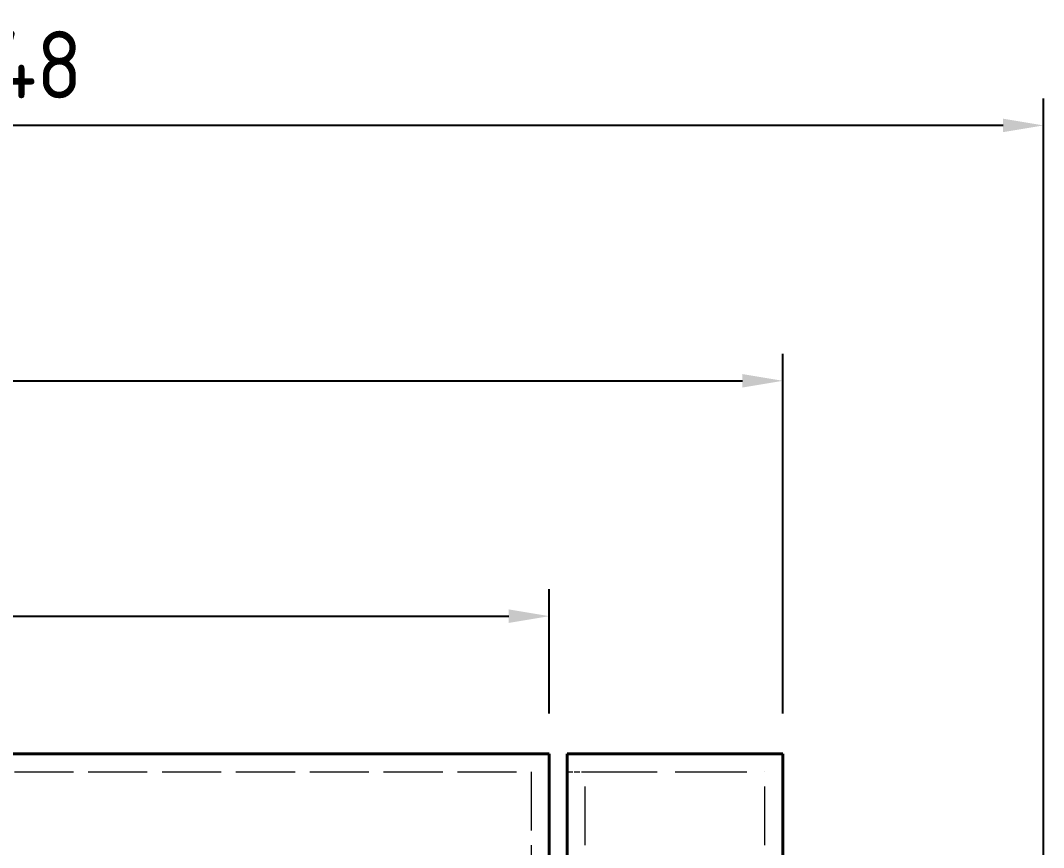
# Model space of a CAD drawing. Header units: millimetres. Extents: x 0 to 2523, y 0 to 1782.
# Drawn here: x 445.9 to 559.7, y 1090.6 to 1182.6 of the extents above; entities that cross this region are included whole.
import ezdxf

# ---------------------------------------------------------------- set-up
doc = ezdxf.new("R2010")
doc.units = ezdxf.units.MM
doc.header["$LTSCALE"] = 3
doc.linetypes.add('DASHED', pattern=[0.2067, 0.1654, -0.0413])
for name, color, linetype, lineweight in [('가려진 것(ISO)', 2, 'DASHED', 18), ('가시적인 것(ISO)', 3, 'Continuous', 40), ('치수(ISO)', 2, 'Continuous', 25)]:
    doc.layers.add(name, color=color, linetype=linetype, lineweight=lineweight)
doc.styles.add('치수 텍스트_PSTEK_POSCO', font='isocp.shx')
doc.dimstyles.new('치수_PSTEK_POSCO', dxfattribs={"dimscale": 3, "dimtxt": 2.5, "dimasz": 1.5, "dimexe": 1, "dimexo": 1.5, "dimgap": 1, "dimtad": 1, "dimrnd": 1e-08, "dimdsep": 46, "dimtxsty": '치수 텍스트_PSTEK_POSCO', "dimcen": 0.09, "dimdle": 10, "dimclrd": 7, "dimclre": 7, "dimclrt": 2, "dimadec": 1, "dimazin": 2, "dimtfac": 1, "dimtmove": 0, "dimatfit": 3, "dimfxl": 0, "dimtolj": 1, "dimlwd": -1, "dimlwe": -1, "dimarcsym": 0})

# ---------------------------------------------------------------- blocks, each defined once
blk = doc.blocks.new('*D42')
at = {"layer": 'Defpoints', "color": 0, "transparency": 16777216}
for p in [(504.71, 1116.38), (311.71, 1101.07), (504.71, 1101.07)]:
    blk.add_point(p, dxfattribs=at)
at = {"layer": '치수(ISO)', "color": 7, "transparency": 16777216}
for p, q in [((311.71, 1105.57), (311.71, 1119.38)), ((504.71, 1105.57), (504.71, 1119.38)), ((316.21, 1116.38), (500.21, 1116.38))]:
    blk.add_line(p, q, dxfattribs=at)
for points in [[(316.21, 1117.13), (316.21, 1115.63), (311.71, 1116.38)], [(500.21, 1117.13), (500.21, 1115.63), (504.71, 1116.38)]]:
    blk.add_solid(points, dxfattribs=at)
at = {"layer": '치수(ISO)', "color": 2, "transparency": 16777216, "insert": (402.04, 1123.13), "char_height": 7.5, "attachment_point": 4, "style": '치수 텍스트_PSTEK_POSCO'}
blk.add_mtext('\\A1;193', dxfattribs=at)
blk = doc.blocks.new('*D43')
at = {"layer": 'Defpoints', "color": 0, "transparency": 16777216}
for p in [(530.71, 1142.56), (311.71, 1101.07), (530.71, 1101.07)]:
    blk.add_point(p, dxfattribs=at)
at = {"layer": '치수(ISO)', "color": 7, "transparency": 16777216}
for p, q in [((311.71, 1105.57), (311.71, 1145.56)), ((530.71, 1105.57), (530.71, 1145.56)), ((316.21, 1142.56), (526.21, 1142.56))]:
    blk.add_line(p, q, dxfattribs=at)
for points in [[(316.21, 1143.31), (316.21, 1141.81), (311.71, 1142.56)], [(526.21, 1143.31), (526.21, 1141.81), (530.71, 1142.56)]]:
    blk.add_solid(points, dxfattribs=at)
at = {"layer": '치수(ISO)', "color": 2, "transparency": 16777216, "insert": (414.85, 1149.31), "char_height": 7.5, "attachment_point": 4, "style": '치수 텍스트_PSTEK_POSCO'}
blk.add_mtext('\\A1;219', dxfattribs=at)
blk = doc.blocks.new('*D60')
at = {"layer": 'Defpoints', "color": 0, "transparency": 16777216}
for p in [(311.71, 1170.97), (311.71, 1101.07), (559.71, 925.07)]:
    blk.add_point(p, dxfattribs=at)
at = {"layer": '치수(ISO)', "color": 7, "transparency": 16777216}
for p, q in [((311.71, 1105.57), (311.71, 1173.97)), ((559.71, 929.57), (559.71, 1173.97)), ((555.21, 1170.97), (316.21, 1170.97))]:
    blk.add_line(p, q, dxfattribs=at)
for points in [[(316.21, 1171.72), (316.21, 1170.22), (311.71, 1170.97)], [(555.21, 1171.72), (555.21, 1170.22), (559.71, 1170.97)]]:
    blk.add_solid(points, dxfattribs=at)
at = {"layer": '치수(ISO)', "color": 2, "transparency": 16777216, "insert": (437.99, 1177.72), "char_height": 7.5, "attachment_point": 4, "style": '치수 텍스트_PSTEK_POSCO'}
blk.add_mtext('\\A1;248', dxfattribs=at)

msp = doc.modelspace()

# ---------------------------------------------------------------- linework, layer by layer
at = {"layer": '가려진 것(ISO)', "ltscale": 13.251719}
msp.add_line((313.7116, 1099.0669), (502.7116, 1099.0669), dxfattribs=at)
at = {"layer": '가려진 것(ISO)', "ltscale": 13.141838}
for p, q in [((502.7116, 1099.0669), (502.7116, 553.0669)), ((508.7116, 553.0669), (508.7116, 1099.0669)), ((528.7116, 553.0669), (528.7116, 1099.0669))]:
    msp.add_line(p, q, dxfattribs=at)
at = {"layer": '가려진 것(ISO)', "ltscale": 1.269698}
msp.add_line((506.7116, 1099.0669), (508.7116, 1099.0669), dxfattribs=at)
at = {"layer": '가려진 것(ISO)', "ltscale": 16.126431}
msp.add_line((508.7116, 1099.0669), (528.7116, 1099.0669), dxfattribs=at)
at = {"layer": '가시적인 것(ISO)'}
for p, q in [((311.7116, 1101.0669), (504.7116, 1101.0669)), ((504.7116, 1101.0669), (504.7116, 551.0669)), ((506.7116, 551.0669), (506.7116, 1101.0669)), ((506.7116, 1101.0669), (530.7116, 1101.0669)), ((530.7116, 551.0669), (530.7116, 1101.0669))]:
    msp.add_line(p, q, dxfattribs=at)

# ---------------------------------------------------------------- dimensions: what is measured, and where the dimension line sits
at = {"layer": '치수(ISO)', "color": 7}
for base, p1, p2, picture, middle in [((311.7116, 1170.9693), (559.7116, 925.0669), (311.7116, 1101.0669), '*D60', (445.2116, 1170.9693)), ((530.7116, 1142.5636), (311.7116, 1101.0669), (530.7116, 1101.0669), '*D43', (421.2116, 1142.5636)), ((504.7116, 1116.3812), (311.7116, 1101.0669), (504.7116, 1101.0669), '*D42', (408.2116, 1116.3812))]:
    dim = msp.add_linear_dim(base=base, p1=p1, p2=p2, angle=180, dimstyle='치수_PSTEK_POSCO', override={"dimdec": 2, "dimtp": 0, "dimtm": 0, "dimtdec": 2, "dimtofl": 0, "dimatfit": 1}, dxfattribs=at)
    dim.commit()
    dim.dimension.update_dxf_attribs({"geometry": picture, "text_midpoint": middle, "dimtype": 160})

doc.saveas('drawing.dxf')
